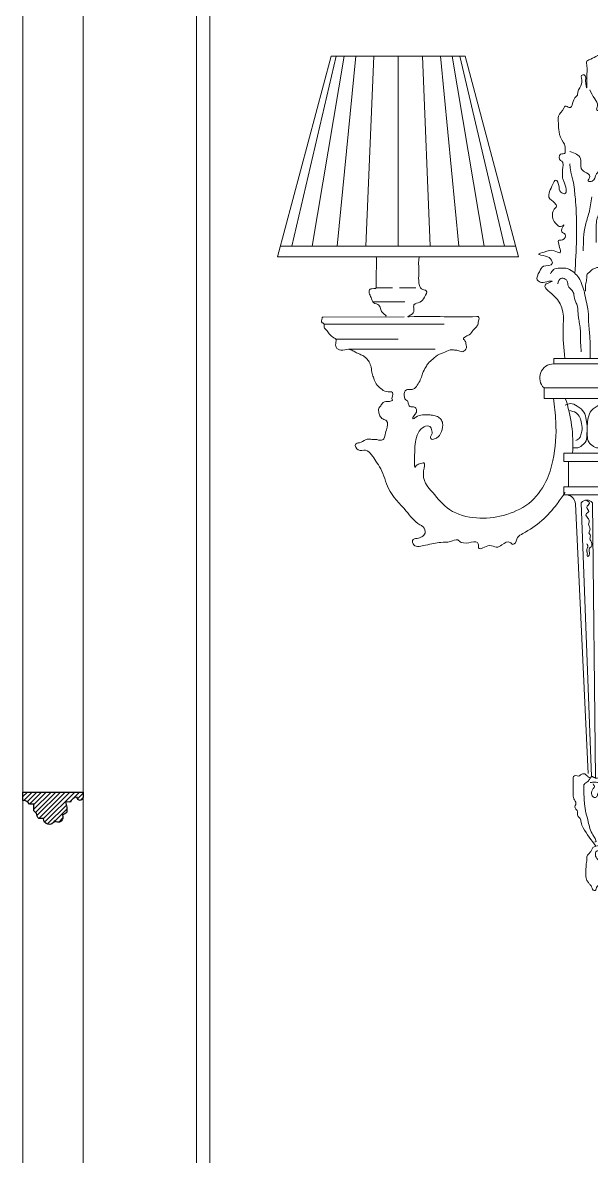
# Model space of a CAD drawing. Header units: millimetres. Extents: x -10942 to 92711, y -16583 to 30009.
# Drawn here: x 45005 to 45430, y 20217 to 21065 of the extents above; entities that cross this region are included whole.
import ezdxf

# ---------------------------------------------------------------- set-up
doc = ezdxf.new("R2010")
doc.units = ezdxf.units.MM
doc.header["$LTSCALE"] = 1000
doc.header["$MEASUREMENT"] = 0
doc.layers.add('brass', color=40, linetype='Continuous')
doc.layers.add('Layer1', color=1, linetype='Continuous')
doc.layers.add('Fabric', color=253, linetype='Continuous', lineweight=0)
doc.layers.add('GRC', color=41, linetype='Continuous', lineweight=0)

# ---------------------------------------------------------------- blocks, each defined once
blk = doc.blocks.new('RMF1342 sect')
at = {"layer": 'GRC', "lineweight": 0}
h = blk.add_hatch(dxfattribs=at)
h.set_pattern_fill('ANSI31,_O', color=256, scale=20)
h.set_pattern_definition([(45, (0, 0), (-1.767766952966368, 1.767766952966368), [])])
edge = h.paths.add_edge_path()
edge.add_line((-2713.218994531602, -6244.86004087465), (-2713.218994531602, -6289.86004087465))
edge.add_line((-2713.218994531602, -6289.86004087465), (-2709.280219232473, -6289.86004087465))
edge.add_arc((-2709.206692226025, -6287.649863522596), 2.211400042553909, 268.0946171376731, 451.905382862327)
edge.add_arc((-2704.222035454348, -6285.372085101045), 5.058635491699374, 107.1892844556265, 180.7656948739197, ccw=False)
edge.add_line((-2705.717010901543, -6280.53940039685), (-2705.766861824035, -6276.71165291646))
edge.add_arc((-2700.1961737503, -6263.058969707055), 14.74545097415645, 247.803125395603, 278.2392089501171)
edge.add_arc((-2701.484353326832, -6273.639679197555), 5.260163501294934, 310.2867842214808, 351.5465438785422)
edge.add_arc((-2694.420251690457, -6271.106230860685), 3.794478157655182, 240.6283677010007, 403.9176156127031)
edge.add_arc((-2693.218336362113, -6264.521435631541), 4.239131319225663, 291.1770533348256, 452.4369242299846)
edge.add_line((-2693.398582229533, -6260.286138030554), (-2693.398582229533, -6256.796144911628))
edge.add_arc((-2697.079299235325, -6260.143736333535), 4.975343807694418, 42.28634330366725, 93.2734095053842)
edge.add_arc((-2702.174450586122, -6257.545931315251), 5.362873660313248, 26.2200179785934, 55.86516764781332)
edge.add_line((-2699.165115318832, -6253.106977030115), (-2704.029767217748, -6253.106977030112))
edge.add_line((-2704.029767217748, -6253.106977030112), (-2704.029767217748, -6251.099698332338))
edge.add_line((-2704.029767217748, -6251.099698332342), (-2704.029767217748, -6249.805681352485))
edge.add_arc((-2701.660514153284, -6245.035522426447), 5.326140841467375, 178.1119214603199, 243.58722697188648, ccw=False)
edge.add_arc((-2710.10137896324, -6018.515147079687), 226.3663633888315, 269.2108727684332, 270.7891272315668, ccw=False)
at = {"layer": 'Layer1'}
blk.add_lwpolyline([(-2713.218994531602, -6244.86004087465), (-2713.218994531602, -6289.86004087465), (-2709.280219232473, -6289.86004087465, 1.033820678181698), (-2709.280219232473, -6285.439686170545, -0.3325414091679249), (-2705.717010901543, -6280.53940039685, 5.14661936195284), (-2705.717010901543, -6280.53940039685), (-2705.766861824035, -6276.71165291646, 0.1335887380147288), (-2698.083058774104, -6277.652223954432, 0.1820001751046698), (-2696.281338298017, -6274.412954485073, 0.8638566361826274), (-2691.686945297192, -6268.474292288178, 0.8485108916649032), (-2693.398582229533, -6260.286138030554), (-2693.398582229533, -6256.796144911628, 0.2262175751633233), (-2697.363394842745, -6255.176510176955, 0.130077654504509), (-2699.165115318832, -6253.106977030115), (-2704.029767217748, -6253.106977030112), (-2704.029767217748, -6251.099698332338), (-2704.029767217748, -6251.099698332342), (-2704.029767217748, -6249.805681352485, -0.2937248881294252), (-2706.983763394877, -6244.86004087465, -0.006886543064461)], format="xyb", close=True, dxfattribs=at)
blk = doc.blocks.new('wall light bronze shadex2')
at = {"layer": 'brass', "lineweight": 0}
for p, q in [((44678.44153877218, 20833.95634821451, 8.133822380670224e-08), (44690.81130376852, 20833.95634821451, 8.133822380670224e-08)), ((44708.37381366282, 20833.95634821451, 8.133822380670224e-08), (44696.00404866649, 20833.95634821451, 8.133822380670224e-08)), ((44676.18153008079, 20823.49086128936, 8.133822380670224e-08), (44700.06824639574, 20823.49086128936, 8.133822380670224e-08)), ((44699.62811794597, 20812.33331172341, 8.133822380670224e-08), (44639.02611691875, 20812.18722021799, 8.133822380670224e-08)), ((44639.6581169416, 20806.84881474285, 8.133822380670224e-08), (44729.48083760872, 20806.84881474285, 8.133822380670224e-08)), ((44648.38755252987, 20795.71176694015, 8.133822380670224e-08), (44695.08710497208, 20795.71176694015, 8.133822380670224e-08)), ((44658.02500659883, 20788.04203827601, 8.133822380670224e-08), (44722.74622999441, 20788.04203827601, 8.133822380670224e-08))]:
    blk.add_line(p, q, dxfattribs=at)
at = {"layer": 'brass', "lineweight": 0, "elevation": 8.133822380670224e-08}
for points in [[(44884.73125921459, 20781.29468673704), (44811.27568922484, 20781.29468673704), (44811.27568922484, 20777.1682786993), (44884.73125921459, 20777.1682786993)], [(44891.96584268559, 20759.1681829001), (44804.04110575384, 20759.1681829001), (44804.04110575384, 20751.4096143681), (44891.96584268559, 20751.4096143681)], [(44877.08575508745, 20710.41267834492), (44818.92119335198, 20710.41267834492), (44818.92119335198, 20704.29017419671), (44877.08575508745, 20704.29017419671)], [(44873.69321257582, 20704.29017419671), (44822.31373586362, 20704.29017419671), (44822.31373586362, 20685.36960586489), (44873.69321257582, 20685.36960586489)], [(44877.08575508745, 20685.36960586489), (44818.92119335198, 20685.36960586489), (44818.92119335198, 20679.17860490154), (44877.08575508745, 20679.17860490154)]]:
    blk.add_lwpolyline(points, close=True, dxfattribs=at)
for points in [[(44811.27568922484, 20777.1682786993, 0.6811599596944213), (44804.04110575384, 20759.1681829001, -2.488062494732157)], [(44821.38422220758, 20679.17860490154, -0.3559020520717641), (44827.4643508694, 20672.61795149169), (44836.98385279487, 20471.02389760107)], [(44831.86221911512, 20673.32365161683, -0.4867066003153375), (44840.19079966219, 20673.32365161683), (44842.53115934457, 20467.57966686551), (44839.55200193181, 20468.68103889803), (44831.86221911512, 20673.32365161683)]]:
    blk.add_lwpolyline(points, format="xyb", dxfattribs=at)
at = {"layer": 'brass', "lineweight": 0}
blk.add_arc((44716.92635290176, 20716.65426636677, 8.133822380670224e-08), 108.6617351266015, 356.7070873887649, 18.65379367345524, dxfattribs=at)
for points, knots in [([(44876.89516928104, 20850.85770799052, 8.133822380670224e-08), (44881.7364474262, 20852.64924714116, 8.133822380670224e-08), (44893.44337585493, 20856.98145446018, 8.133822380670224e-08), (44880.53554639424, 20869.50074347293, 8.133822380670224e-08), (44872.82371668154, 20882.17397365278, 8.133822380670224e-08), (44881.5929490523, 20885.14955339722, 8.133822380670224e-08), (44885.03880435805, 20894.61420513067, 8.133822380670224e-08), (44875.86206838402, 20896.07958023652, 8.133822380670224e-08), (44879.41869123601, 20905.20937311972, 8.133822380670224e-08), (44878.42860485211, 20912.47366841876, 8.133822380670224e-08), (44881.46364157427, 20920.04884566111, 8.133822380670224e-08), (44877.99480235802, 20926.52782350446, 8.133822380670224e-08), (44872.33233630475, 20928.08351743322, 8.133822380670224e-08), (44871.98246981876, 20934.65091087673, 8.133822380670224e-08), (44882.50618939403, 20935.64348760109, 8.133822380670224e-08), (44869.82317825552, 20942.97419143644, 8.133822380670224e-08), (44873.52896844832, 20950.19508095632, 8.133822380670224e-08), (44878.8189281433, 20961.51019370497, 8.133822380670224e-08), (44869.15036305464, 20955.94000944674, 8.133822380670224e-08), (44865.72783409377, 20963.67570807416, 8.133822380670224e-08), (44864.58647765449, 20970.17976720868, 8.133822380670224e-08), (44867.57036813708, 20976.3527534157, 8.133822380670224e-08), (44871.86743104266, 20981.93088344334, 8.133822380670224e-08), (44867.37339137165, 20985.57576231393, 8.133822380670224e-08), (44863.92453838465, 20993.54009823913, 8.133822380670224e-08), (44860.95482665501, 20999.84392719919, 8.133822380670224e-08), (44862.97889194715, 21019.17006428086, 8.133822380670224e-08), (44859.39647717893, 21008.23922057257, 8.133822380670224e-08), (44857.17180275066, 21004.12258470219, 8.133822380670224e-08), (44854.64887340875, 20998.00270035771, 8.133822380670224e-08), (44855.11233494204, 20994.63927833108, 8.133822380670224e-08), (44853.62155544528, 20988.37085124188, 8.133822380670224e-08), (44854.11121856629, 20992.37925912673, 8.133822380670224e-08), (44852.96467429971, 20994.65918119878, 8.133822380670224e-08), (44853.57310825402, 20999.38574753523, 8.133822380670224e-08), (44853.41037598648, 21004.84101186893, 8.133822380670224e-08), (44853.06252088097, 21010.19790317935, 8.133822380670224e-08), (44854.24029991272, 21016.08638757105, 8.133822380670224e-08), (44850.07848971235, 21016.30685495737, 8.133822380670224e-08), (44850.0424797205, 21013.17104411127, 8.133822380670224e-08), (44847.59384531875, 21009.84839630918, 8.133822380670224e-08), (44843.00591767795, 21006.92314991531, 8.133822380670224e-08), (44838.905943722, 21004.98862102484, 8.133822380670224e-08), (44835.22602943458, 21003.21287704568, 8.133822380670224e-08), (44836.5425635651, 20998.90196914572, 8.133822380670224e-08), (44835.86941659974, 20993.10389437099, 8.133822380670224e-08), (44835.96351434764, 20988.63349032088, 8.133822380670224e-08), (44836.23410245935, 20981.47707786873, 8.133822380670224e-08), (44834.62207202912, 20988.57398013096, 8.133822380670224e-08), (44835.44040384835, 20991.14902279722, 8.133822380670224e-08), (44834.26878380461, 20993.71339340122, 8.133822380670224e-08), (44831.42414053099, 20992.96637017007, 8.133822380670224e-08), (44832.48221999079, 20989.2695664174, 8.133822380670224e-08), (44832.00279111294, 20984.49220298088, 8.133822380670224e-08), (44828.69379692836, 20980.78312155841, 8.133822380670224e-08), (44829.05855533447, 20977.62112718591, 8.133822380670224e-08), (44825.02910020857, 20975.69182634276, 8.133822380670224e-08), (44825.88944847476, 20965.79417460688, 8.133822380670224e-08), (44819.84195638672, 20970.8523746745, 8.133822380670224e-08), (44818.08733349359, 20966.19560963175, 8.133822380670224e-08), (44813.88672912829, 20963.38936516202, 8.133822380670224e-08), (44814.97082310374, 20956.53301173369, 8.133822380670224e-08), (44814.87536570348, 20950.04766932885, 8.133822380670224e-08), (44816.89004674624, 20944.64527866909, 8.133822380670224e-08), (44820.16910034711, 20940.58836515385, 8.133822380670224e-08), (44819.5152299324, 20937.77514923207, 8.133822380670224e-08), (44820.26155124063, 20933.74866680189, 8.133822380670224e-08), (44814.84348899784, 20935.208705911, 8.133822380670224e-08), (44815.01414733761, 20929.46798106113, 8.133822380670224e-08), (44819.25993687957, 20928.28482528672, 8.133822380670224e-08), (44817.41998940158, 20922.85682404465, 8.133822380670224e-08), (44817.92884471755, 20919.01311059009, 8.133822380670224e-08), (44817.53657680698, 20915.88416154375, 8.133822380670224e-08), (44819.83576306075, 20912.03481297021, 8.133822380670224e-08), (44822.32312276518, 20902.07704210404, 8.133822380670224e-08), (44815.06847735131, 20906.01229533489, 8.133822380670224e-08), (44815.64471855253, 20910.01282635399, 8.133822380670224e-08), (44813.07244651346, 20916.80460956686, 8.133822380670224e-08), (44810.13681428097, 20910.16148925044, 8.133822380670224e-08), (44808.28478346491, 20906.94120614714, 8.133822380670224e-08), (44806.65290612455, 20900.54793266618, 8.133822380670224e-08), (44811.64275333691, 20898.77026343623, 8.133822380670224e-08), (44813.88916672183, 20894.6509278955, 8.133822380670224e-08), (44808.66850926358, 20890.6316931441, 8.133822380670224e-08), (44810.89044820271, 20882.35354376589, 8.133822380670224e-08), (44816.56463065503, 20879.06202851043, 8.133822380670224e-08), (44819.88765002479, 20882.14674967751, 8.133822380670224e-08), (44817.0100993324, 20878.32987152726, 8.133822380670224e-08), (44816.91309943362, 20875.36911626994, 8.133822380670224e-08), (44821.3324995246, 20874.35922348064, 8.133822380670224e-08), (44818.80017408374, 20868.82646073297, 8.133822380670224e-08), (44814.40624950804, 20870.24572668608, 8.133822380670224e-08), (44814.99543339056, 20865.53251579473, 8.133822380670224e-08), (44818.14094279047, 20858.09741728626, 8.133822380670224e-08), (44810.0513077396, 20863.24642851622, 8.133822380670224e-08), (44806.19313251934, 20861.1510002286, 8.133822380670224e-08), (44797.43745276998, 20859.01985269093, 8.133822380670224e-08), (44806.00414738691, 20857.82936865976, 8.133822380670224e-08), (44809.46465943323, 20856.04804563007, 8.133822380670224e-08), (44811.13843281742, 20850.02404303238, 8.133822380670224e-08), (44802.83002077008, 20851.60464273199, 8.133822380670224e-08), (44800.60989090666, 20845.73064356321, 8.133822380670224e-08), (44797.25157240631, 20840.33154858372, 8.133822380670224e-08), (44802.95241712464, 20836.88337182474, 8.133822380670224e-08), (44805.8984254822, 20839.08330862405, 8.133822380670224e-08), (44812.40653186802, 20839.04423240312, 8.133822380670224e-08), (44799.94100084744, 20836.38455498545, 8.133822380670224e-08), (44820.70659475105, 20823.32000790567, 8.133822380670224e-08), (44817.22782905754, 20804.82241288174, 8.133822380670224e-08), (44818.82866799694, 20788.73368232681, 8.133822380670224e-08), (44819.63641529036, 20781.29468673704, 8.133822380670224e-08)], [0, 0, 0, 0, 12.5344215239639, 30.31008987226967, 40.68400325430679, 45.63669459801783, 55.12657492487139, 58.98923261456322, 67.61989907384806, 75.69571770902755, 82.69568353449247, 90.69098272322029, 94.04842090418977, 99.22680722945377, 104.1271091081857, 115.1083924887816, 118.8030153200123, 129.2651795671285, 134.4449920223739, 140.2330996400144, 149.4237485448494, 154.4224240806552, 161.0204187576335, 166.5110322697941, 168.7808894593297, 187.0010479803375, 195.6279203529327, 202.2257786204395, 208.3585289109469, 212.6948028009567, 220.3742469470366, 222.4666480169013, 225.0039434936822, 227.096391154845, 231.1561316692377, 238.2605590042211, 243.3352177093319, 249.0089553375749, 250.5326821422807, 253.265862387677, 256.2255265091393, 263.1321209793945, 268.8099961518676, 270.6409487022484, 274.1931623697329, 279.7752801702027, 288.402152542798, 290.4319889242198, 295.6072656580296, 298.652087981704, 300.4822924857549, 302.576469755118, 304.6063061365398, 310.2114948592908, 317.2805450682214, 317.7880041635805, 319.2239968025955, 328.8013278559101, 332.0135237190829, 333.8437282231499, 341.1646527742698, 346.2393114793806, 352.8558804806207, 361.0552700796658, 362.8854745837045, 367.9854328997433, 369.507877937355, 373.2055713335039, 377.7727031917065, 378.908278226192, 385.5248324933839, 389.0770461608829, 391.6144093891983, 394.3475896345946, 403.4960276361637, 407.5903057475366, 410.6771892057519, 416.351875129516, 420.0122841376217, 426.1450344281159, 430.2363483299329, 436.6984309798906, 439.4315398803878, 441.9697605254872, 453.8169095175073, 457.5146215101909, 459.3456116168998, 462.7505009382495, 464.7803373196713, 468.0316174864589, 472.5714783536127, 475.6610831929367, 477.1834604789994, 484.8629046250793, 489.2022464426113, 496.8887552134776, 501.2280970310046, 506.530740780952, 512.0234386885666, 514.6111246537308, 521.519393318975, 526.5957193793461, 532.873034899966, 536.534780257723, 542.2136545357978, 544.7532631867259, 549.7550309579607, 560.0331794445569, 585.8957874569865, 608.065378111002, 608.065378111002, 608.065378111002, 608.065378111002]), ([(44685.58392001357, 20812.29945577834, 8.133822380670224e-08), (44685.69940167353, 20812.34968198213, 8.133822380670224e-08), (44686.89925870304, 20812.88157026827, 8.133822380670224e-08), (44683.11546453829, 20815.18234355475, 8.133822380670224e-08), (44681.87590743286, 20817.61168532324, 8.133822380670224e-08), (44681.24832475628, 20821.96925739739, 8.133822380670224e-08), (44676.01576019062, 20822.03505773457, 8.133822380670224e-08), (44675.07934201082, 20826.7599738196, 8.133822380670224e-08), (44673.27999832421, 20829.58397204525, 8.133822380670224e-08), (44673.43206726456, 20832.97657383344, 8.133822380670224e-08), (44675.95930874846, 20833.4038641792, 8.133822380670224e-08), (44677.99794305912, 20833.45897493236, 8.133822380670224e-08), (44678.67753268989, 20833.6284728594, 8.133822380670224e-08), (44678.67753268989, 20839.0165666724, 8.133822380670224e-08), (44678.67753268989, 20848.66949181132, 8.133822380670224e-08), (44679.03361722732, 20854.18201585665, 8.133822380670224e-08), (44678.71750192031, 20857.12729855557, 8.133822380670224e-08)], [437.4397260770335, 437.4397260770335, 437.4397260770335, 437.4397260770335, 437.793641844321, 441.1362962468842, 444.4191016518431, 447.9108271110674, 452.1932719524447, 456.5957005020094, 460.2601234847239, 463.0357949347217, 464.3929903312246, 467.3112152437366, 469.6005480723375, 470.602227149529, 471.3177396231308, 486.7191723301, 486.7191723301, 486.7191723301, 486.7191723301]), ([(44811.06687013384, 20751.43888303688, 8.133822380670224e-08), (44811.78412649921, 20745.64875075427, 8.133822380670224e-08), (44813.70014016011, 20730.18151604217, 8.133822380670224e-08), (44812.34462111555, 20708.83764034188, 8.133822380670224e-08), (44805.78906245023, 20687.51048942457, 8.133822380670224e-08), (44793.63384494563, 20671.33471838722, 8.133822380670224e-08), (44774.01525759977, 20663.00882006775, 8.133822380670224e-08), (44753.36417175103, 20660.69502330864, 8.133822380670224e-08), (44733.10763445005, 20665.99725295547, 8.133822380670224e-08), (44721.06643802793, 20681.0923310664, 8.133822380670224e-08), (44711.53005456858, 20691.09710817967, 8.133822380670224e-08), (44716.08662910463, 20704.27732411425, 8.133822380670224e-08), (44710.91153386495, 20702.37989265024, 8.133822380670224e-08), (44708.63376929917, 20701.66922618347, 8.133822380670224e-08), (44706.87637829349, 20697.69664140884, 8.133822380670224e-08), (44707.53495570072, 20711.13773199294, 8.133822380670224e-08), (44707.49322344048, 20717.53359273244, 8.133822380670224e-08), (44709.78657241973, 20728.76855777374, 8.133822380670224e-08), (44716.93290660442, 20731.24554589632, 8.133822380670224e-08), (44719.43003325044, 20729.85249369178, 8.133822380670224e-08), (44720.28095338537, 20727.44868815795, 8.133822380670224e-08), (44720.83533340609, 20724.56144981648, 8.133822380670224e-08), (44718.61389659112, 20722.29405785647, 8.133822380670224e-08), (44720.4138848237, 20720.247364263, 8.133822380670224e-08), (44723.05071675046, 20721.28304584353, 8.133822380670224e-08), (44725.79442187028, 20723.08723722382, 8.133822380670224e-08), (44727.85590712343, 20727.21546408449, 8.133822380670224e-08), (44728.95859092397, 20731.91531727524, 8.133822380670224e-08), (44727.16977019276, 20736.00391695595, 8.133822380670224e-08), (44724.81395797325, 20737.6250872825, 8.133822380670224e-08), (44722.02914204245, 20738.62438428184, 8.133822380670224e-08), (44719.21266861197, 20739.14118093818, 8.133822380670224e-08), (44716.09470625599, 20738.98922231311, 8.133822380670224e-08), (44712.32150330704, 20739.14542701305, 8.133822380670224e-08), (44709.42570615227, 20738.45269404803, 8.133822380670224e-08), (44705.24206177644, 20734.86275733903, 8.133822380670224e-08), (44706.91275030794, 20739.17765724694, 8.133822380670224e-08), (44708.68061522625, 20740.38856541273, 8.133822380670224e-08), (44709.08263762696, 20742.77737375991, 8.133822380670224e-08), (44707.8339130489, 20745.00028228582, 8.133822380670224e-08), (44705.31614493392, 20745.13945091363, 8.133822380670224e-08), (44703.0800136689, 20745.15080900146, 8.133822380670224e-08), (44702.32617999306, 20749.71738395091, 8.133822380670224e-08), (44699.46670417611, 20749.47118362257, 8.133822380670224e-08), (44698.27837256802, 20758.8276341527, 8.133822380670224e-08), (44704.57093048259, 20757.69003900743, 8.133822380670224e-08), (44707.22452472601, 20758.49776534224, 8.133822380670224e-08), (44709.41155785048, 20760.89003289588, 8.133822380670224e-08), (44710.73962951639, 20763.5483284697, 8.133822380670224e-08), (44712.35939950986, 20766.60273703145, 8.133822380670224e-08), (44713.29139375294, 20770.78941498471, 8.133822380670224e-08), (44715.35424233788, 20774.13351456914, 8.133822380670224e-08), (44717.63795114434, 20777.96968561215, 8.133822380670224e-08), (44721.36020348794, 20780.92220036536, 8.133822380670224e-08), (44724.77221242738, 20784.16413264508, 8.133822380670224e-08), (44729.60061458734, 20785.50454073487, 8.133822380670224e-08), (44732.79547051989, 20787.8169922841, 8.133822380670224e-08), (44736.65085345016, 20787.53765551493, 8.133822380670224e-08), (44739.66503950397, 20787.41144380385, 8.133822380670224e-08), (44742.80632926901, 20785.56216696524, 8.133822380670224e-08), (44746.61566201699, 20788.10908483385, 8.133822380670224e-08), (44745.76217465963, 20791.95576833259, 8.133822380670224e-08), (44745.1792779077, 20794.54516629839, 8.133822380670224e-08), (44742.56975360389, 20796.61074141009, 8.133822380670224e-08), (44748.99200342148, 20798.47066637576, 8.133822380670224e-08), (44750.45687339232, 20802.12346182171, 8.133822380670224e-08), (44753.42475583933, 20804.35309308166, 8.133822380670224e-08), (44754.65551230479, 20806.52877464711, 8.133822380670224e-08), (44755.03110113682, 20809.10254552242, 8.133822380670224e-08), (44756.25862060722, 20812.65431616013, 8.133822380670224e-08), (44735.61440481296, 20811.69997070738, 8.133822380670224e-08), (44723.59773902086, 20813.14069469154, 8.133822380670224e-08), (44700.89141476596, 20812.28253425796, 8.133822380670224e-08), (44709.1811563645, 20814.78666794321, 8.133822380670224e-08), (44704.47220301361, 20822.0344251219, 8.133822380670224e-08), (44712.12924159296, 20822.87796484693, 8.133822380670224e-08), (44714.48108285054, 20826.56515450422, 8.133822380670224e-08), (44717.73790551128, 20832.27285178578, 8.133822380670224e-08), (44713.24745000289, 20832.46622159461, 8.133822380670224e-08), (44709.67488422868, 20835.82973710387, 8.133822380670224e-08), (44710.93567810323, 20844.64794265151, 8.133822380670224e-08), (44710.10929863088, 20854.51913331705, 8.133822380670224e-08), (44710.68750567708, 20857.12729855557, 8.133822380670224e-08)], [0, 0, 0, 0, 17.49990236424679, 46.74765343781912, 63.26857973167697, 84.04651770260459, 104.9968085360046, 125.1362553242204, 146.1506047287612, 164.0126778432578, 181.6792841947638, 187.5601572335103, 190.8927374655013, 194.217492041175, 194.7043210282815, 203.001207882093, 211.7185823916401, 225.0691776796433, 229.984227720652, 231.254333007223, 233.2014671870103, 237.337021683733, 239.4809801364871, 240.8751809892316, 243.9564269965668, 246.6149228054276, 250.9089820743716, 257.2809823293633, 260.3979279620614, 263.66487813057, 265.52609566903, 269.2868791018734, 272.1191799529949, 274.9514808041164, 280.256479546747, 282.7965255007319, 285.5499941447496, 288.511571903655, 290.0506630043465, 292.2921644893511, 295.1987644437053, 297.2072537445478, 298.2959665681403, 299.6902873824785, 309.9226159843792, 313.4154182033601, 316.17102412307, 318.0188424101516, 322.9114096504285, 325.1529111354332, 328.9104627801721, 334.3661530256207, 337.8087960567926, 342.2770728760573, 348.5062222060237, 351.5404366829731, 357.2041057687749, 359.600727082565, 362.897571805541, 366.2795491896837, 369.6330586960723, 373.8563514476156, 376.7807739625196, 377.5955391510632, 382.7852211560331, 387.4104144304287, 390.6697946211021, 393.5048069214281, 394.4836818203177, 398.8989824592128, 399.9276940829084, 450.4305295796378, 451.447371072428, 455.4887959571391, 462.3072169877443, 467.1881388272978, 472.2542057302178, 477.2141088400945, 480.1267656229597, 482.5364829512653, 495.4119164569989, 503.725902422251, 503.725902422251, 503.725902422251, 503.725902422251]), ([(44808.92378744065, 20844.58405013847, 8.133822380670224e-08), (44809.55587702951, 20845.78576306074, 8.133822380670224e-08), (44810.97580401676, 20848.48529274667, 8.133822380670224e-08), (44816.28411340377, 20848.72332022242, 8.133822380670224e-08), (44821.8858410404, 20849.07321892005, 8.133822380670224e-08), (44826.50407349657, 20845.40048778563, 8.133822380670224e-08), (44830.51308780952, 20841.33633023992, 8.133822380670224e-08), (44832.50120236675, 20835.93907224385, 8.133822380670224e-08), (44834.59000438743, 20829.90042269382, 8.133822380670224e-08), (44835.2479918033, 20823.91962496055, 8.133822380670224e-08), (44837.45287571981, 20817.34990771016, 8.133822380670224e-08), (44836.92608728039, 20810.70210705702, 8.133822380670224e-08), (44837.68362232151, 20804.02076404414, 8.133822380670224e-08), (44838.64626942558, 20794.48108160611, 8.133822380670224e-08), (44838.58067801286, 20786.96684216182, 8.133822380670224e-08), (44838.45829310817, 20781.29468673704, 8.133822380670224e-08)], [0, 0, 0, 0, 3.823045919593913, 8.588096008096606, 14.45607682983688, 20.42753844789337, 25.30416962494717, 31.54453301465866, 37.31571940703887, 44.50611442400581, 49.47424081289917, 57.91532566193374, 64.13333370424876, 69.66552926502862, 86.65870047564462, 86.65870047564462, 86.65870047564462, 86.65870047564462]), ([(44835.07454000319, 20831.59980470062, 8.133822380670224e-08), (44835.03069211316, 20833.56227545625, 8.133822380670224e-08), (44834.95726794604, 20836.84847190949, 8.133822380670224e-08), (44836.09067913404, 20840.85202146262, 8.133822380670224e-08), (44835.7272096223, 20844.41225613235, 8.133822380670224e-08), (44838.27787561404, 20845.75547600399, 8.133822380670224e-08), (44839.81353663118, 20847.83801403842, 8.133822380670224e-08), (44842.17169687629, 20848.80216380188, 8.133822380670224e-08), (44844.89084968893, 20849.50623095301, 8.133822380670224e-08), (44847.55574548116, 20849.38917482863, 8.133822380670224e-08), (44849.96645426864, 20849.49555417943, 8.133822380670224e-08), (44851.91560080499, 20848.88294522696, 8.133822380670224e-08), (44853.18835267563, 20847.34525678532, 8.133822380670224e-08), (44853.99660899023, 20845.36305827753, 8.133822380670224e-08), (44856.36636953129, 20844.59480410419, 8.133822380670224e-08), (44857.85604650876, 20842.9880300682, 8.133822380670224e-08), (44859.62250331594, 20841.12212269974, 8.133822380670224e-08), (44859.30429121585, 20838.8389763095, 8.133822380670224e-08), (44859.2999642123, 20836.3874345233, 8.133822380670224e-08), (44858.81983218119, 20833.91249381171, 8.133822380670224e-08), (44858.56345736686, 20831.21872775548, 8.133822380670224e-08), (44857.98757345271, 20828.18873979385, 8.133822380670224e-08), (44857.84498422469, 20824.9772076616, 8.133822380670224e-08), (44857.64356671066, 20821.18285720436, 8.133822380670224e-08), (44856.9717105957, 20817.91599841922, 8.133822380670224e-08), (44854.95375721137, 20804.54982145716, 8.133822380670224e-08), (44854.94789278044, 20792.48194549021, 8.133822380670224e-08), (44855.10768341056, 20781.29468673704, 8.133822380670224e-08)], [0, 0, 0, 0, 5.811854572662536, 9.7320664925735, 12.71513051286065, 15.31441137619783, 17.47717067006137, 20.44150512452564, 22.64319780164601, 25.90873788590695, 28.35872428941428, 29.87484914659396, 31.82240989522378, 34.1691104791276, 35.9026118476082, 38.86640411033591, 40.76249526991169, 43.21017778360662, 45.25075869168995, 48.23384895895106, 50.69847054277542, 53.37906527237703, 57.46653143661843, 60.32696980503186, 64.76645422537767, 67.44704895497928, 100.8766781848533, 100.8766781848533, 100.8766781848533, 100.8766781848533]), ([(44819.81308886291, 20681.01311356975, 8.133822380670224e-08), (44817.84958863664, 20678.18748885044, 8.133822380670224e-08), (44812.65372294122, 20670.71024675449, 8.133822380670224e-08), (44802.80596484452, 20659.3022316264, 8.133822380670224e-08), (44792.09078190127, 20652.33163978771, 8.133822380670224e-08), (44783.46541583345, 20647.85058476529, 8.133822380670224e-08), (44783.22865994729, 20643.15442197805, 8.133822380670224e-08), (44780.13378284617, 20641.8980759044, 8.133822380670224e-08), (44777.85941008941, 20645.66723292464, 8.133822380670224e-08), (44772.97915979241, 20642.1243390323, 8.133822380670224e-08), (44768.19324573818, 20639.12854469917, 8.133822380670224e-08), (44762.79291962313, 20643.42859881772, 8.133822380670224e-08), (44754.38522419194, 20636.38321198389, 8.133822380670224e-08), (44755.83304908902, 20647.52542564092, 8.133822380670224e-08), (44744.2231565692, 20640.56275344734, 8.133822380670224e-08), (44739.11892080038, 20646.84764492747, 8.133822380670224e-08), (44733.44045013167, 20643.35273383742, 8.133822380670224e-08), (44727.59503239804, 20644.21289644387, 8.133822380670224e-08), (44721.30946684779, 20642.65483059015, 8.133822380670224e-08), (44715.0564068716, 20641.87241453528, 8.133822380670224e-08), (44707.33180109783, 20639.09365875072, 8.133822380670224e-08), (44704.84568372715, 20645.94583422544, 8.133822380670224e-08), (44709.44602217977, 20646.78678180082, 8.133822380670224e-08), (44712.74675980772, 20647.58911316745, 8.133822380670224e-08), (44716.20298241588, 20650.82135517909, 8.133822380670224e-08), (44714.50421504302, 20655.44874896294, 8.133822380670224e-08), (44707.62738568564, 20658.49657749868, 8.133822380670224e-08), (44699.99395796673, 20669.48563731472, 8.133822380670224e-08), (44686.85717322073, 20681.3367629586, 8.133822380670224e-08), (44684.14267566502, 20696.3900996378, 8.133822380670224e-08), (44678.55092736009, 20704.19214418543, 8.133822380670224e-08), (44675.51873254584, 20709.19742722098, 8.133822380670224e-08), (44670.9768528913, 20713.77037027718, 8.133822380670224e-08), (44665.24720161465, 20711.06561278961, 8.133822380670224e-08), (44661.58576590972, 20717.5850281795, 8.133822380670224e-08), (44667.13219173991, 20718.15547893852, 8.133822380670224e-08), (44669.75341610341, 20720.19188887588, 8.133822380670224e-08), (44673.25449158312, 20721.24387099067, 8.133822380670224e-08), (44675.85129933913, 20720.47999472782, 8.133822380670224e-08), (44678.64274115001, 20720.89833818753, 8.133822380670224e-08), (44681.07656984411, 20719.80449215774, 8.133822380670224e-08), (44684.2465973191, 20720.2365068434, 8.133822380670224e-08), (44685.39504967399, 20723.94882997142, 8.133822380670224e-08), (44686.22618740224, 20728.04906048092, 8.133822380670224e-08), (44688.33338694953, 20734.73495183263, 8.133822380670224e-08), (44683.40800851991, 20735.73744789543, 8.133822380670224e-08), (44681.05568256049, 20738.16543846806, 8.133822380670224e-08), (44680.53811046248, 20741.31249517883, 8.133822380670224e-08), (44680.32190687789, 20744.26913057703, 8.133822380670224e-08), (44682.44150258589, 20746.11714627159, 8.133822380670224e-08), (44683.3848351081, 20748.34085992216, 8.133822380670224e-08), (44686.30223571163, 20749.48710374645, 8.133822380670224e-08), (44687.64812401193, 20748.48407527681, 8.133822380670224e-08), (44691.14616180881, 20749.67258156761, 8.133822380670224e-08), (44689.68420924981, 20751.14529050586, 8.133822380670224e-08), (44693.23704355184, 20757.28385451657, 8.133822380670224e-08), (44685.5717461133, 20755.73838674633, 8.133822380670224e-08), (44682.08296544544, 20758.69937275504, 8.133822380670224e-08), (44678.46984359697, 20761.93973428261, 8.133822380670224e-08), (44676.91318928413, 20766.12534126517, 8.133822380670224e-08), (44675.48975270736, 20770.20688537401, 8.133822380670224e-08), (44675.02819707757, 20774.48494829712, 8.133822380670224e-08), (44673.67846626655, 20778.41871843643, 8.133822380670224e-08), (44671.7329119729, 20781.21181240798, 8.133822380670224e-08), (44669.35541546901, 20783.13369898239, 8.133822380670224e-08), (44666.70267508402, 20784.33907175574, 8.133822380670224e-08), (44663.82459913034, 20785.45264816931, 8.133822380670224e-08), (44661.16279071702, 20787.05034405099, 8.133822380670224e-08), (44657.21064924017, 20788.79061339364, 8.133822380670224e-08), (44652.85671426636, 20786.33007716878, 8.133822380670224e-08), (44648.06630796213, 20789.16869047217, 8.133822380670224e-08), (44648.34899470639, 20792.64672990798, 8.133822380670224e-08), (44649.14701394, 20795.45529326246, 8.133822380670224e-08), (44646.45885126099, 20797.00698791293, 8.133822380670224e-08), (44643.83532892101, 20798.73109673456, 8.133822380670224e-08), (44642.29253367786, 20802.07846946589, 8.133822380670224e-08), (44639.09517835739, 20803.97286323528, 8.133822380670224e-08), (44640.14909937722, 20807.52090138591, 8.133822380670224e-08), (44637.29771655042, 20808.02135992108, 8.133822380670224e-08), (44638.06063629447, 20810.36366022562, 8.133822380670224e-08), (44638.35997771103, 20812.2113028533, 8.133822380670224e-08), (44638.82923675579, 20812.21298774422, 8.133822380670224e-08), (44639.02611691875, 20812.187220218, 8.133822380670224e-08)], [0, 0, 0, 0, 10.34061531667933, 27.36360692744127, 44.45670913771243, 49.38696514434559, 54.9032686283187, 55.85404338538449, 58.43995133133453, 64.71855638917503, 69.29818049417028, 74.54956407391252, 82.86643187910674, 85.88560111345743, 98.57255070461774, 101.8242716762248, 107.3688551076942, 114.6107475445706, 119.8016303294233, 126.2299894087131, 134.9556624571662, 138.3812185638635, 142.0140283636483, 145.8173094894347, 149.4365258323661, 154.4729694667054, 157.3090718278912, 171.7613640410869, 193.1645984939059, 208.9551626167589, 215.7082105453026, 221.5431032482593, 227.1348227953196, 232.5559432323876, 237.2591929875724, 240.4975388641378, 245.4742089933023, 247.9537614441772, 250.9758779560257, 253.3815199474671, 256.1538190055032, 258.926118063511, 261.6136583464349, 266.5686363860819, 273.360926876094, 276.3932758252691, 279.7109624631468, 282.9339259817344, 285.941502112813, 287.7937388921226, 290.9484496421396, 293.0547774704204, 295.7961274975786, 297.7342978440554, 297.8646178466423, 303.7325527010937, 308.2198015703535, 312.8284820115725, 317.9003864042899, 322.342112076896, 326.0040098111064, 330.8697660724484, 335.1722410241978, 338.3349715073404, 340.9482782634625, 344.2382558026624, 347.0395182777287, 350.1660857678883, 353.655840844064, 359.2791719453254, 363.508542174857, 367.2399023869613, 369.0300954866716, 371.4408439785788, 375.1390282824108, 378.7389540920968, 382.0816084946714, 385.2287463690447, 386.1022291683296, 389.5097345158137, 390.3827487254714, 390.918894339993, 390.918894339993, 390.918894339993, 390.918894339993])]:
    blk.add_open_spline(points, degree=3, knots=knots, dxfattribs=at)
for points in [[(44838.2828303757, 20981.94198049435, 8.133822380670224e-08), (44841.87210043172, 20975.36784452643, 8.133822380670224e-08), (44843.96585729181, 20969.98904912185, 8.133822380670224e-08), (44843.3678055569, 20967.00086709239, 8.133822380670224e-08), (44847.25610148038, 20965.80552652905, 8.133822380670224e-08), (44848.15337101206, 20960.7255832032, 8.133822380670224e-08), (44848.15337101206, 20956.54206061039, 8.133822380670224e-08), (44852.04185886485, 20952.9561744235, 8.133822380670224e-08), (44848.75161467628, 20945.78440204969, 8.133822380670224e-08), (44848.45258880882, 20943.6926407533, 8.133822380670224e-08), (44848.15337101206, 20935.62444764643, 8.133822380670224e-08), (44852.04185886485, 20934.42917483464, 8.133822380670224e-08), (44854.73385938919, 20932.93504994413, 8.133822380670224e-08), (44855.03288525665, 20929.94680016312, 8.133822380670224e-08), (44852.93912839652, 20927.85503886673, 8.133822380670224e-08), (44850.54634566895, 20923.67151627392, 8.133822380670224e-08), (44850.24712787218, 20920.98211857164, 8.133822380670224e-08), (44850.24712787218, 20921.28097065035, 8.133822380670224e-08)], [(44823.37568074463, 20935.87113103309, 8.133822380670224e-08), (44831.23787306454, 20930.73542818314, 8.133822380670224e-08), (44831.84264232534, 20923.18289210894, 8.133822380670224e-08), (44834.26171936862, 20920.76612663625, 8.133822380670224e-08), (44838.19281552856, 20917.1408767999, 8.133822380670224e-08), (44836.98327700693, 20913.81779886812, 8.133822380670224e-08), (44840.00712331101, 20913.81779886812, 8.133822380670224e-08), (44843.33345021015, 20919.25560587111, 8.133822380670224e-08), (44845.45023858764, 20921.37033494231, 8.133822380670224e-08), (44846.05500784847, 20913.51569471509, 8.133822380670224e-08), (44847.26454637009, 20912.91148640903, 8.133822380670224e-08), (44849.68362341337, 20910.79675733782, 8.133822380670224e-08), (44850.28839267416, 20908.0778877121, 8.133822380670224e-08), (44849.98610400841, 20905.9631586409, 8.133822380670224e-08), (44847.26454637009, 20902.03580465151, 8.133822380670224e-08), (44846.65977710929, 20898.71272671973, 8.133822380670224e-08), (44845.1477579926, 20894.18123217584, 8.133822380670224e-08), (44845.1477579926, 20891.46229479857, 8.133822380670224e-08), (44843.33345021015, 20884.2118628774, 8.133822380670224e-08), (44843.03096961508, 20880.5866807926, 8.133822380670224e-08), (44843.03096961508, 20873.94045717749, 8.133822380670224e-08), (44843.03096961508, 20867.8983741169, 8.133822380670224e-08)], [(44827.14712540407, 20844.66056598673, 8.133822380670224e-08), (44827.74821432123, 20896.3315308098, 8.133822380670224e-08), (44826.68147120743, 20907.52218951449, 8.133822380670224e-08), (44825.61472809363, 20914.44964980581, 8.133822380670224e-08), (44823.74783167981, 20922.44297745202, 8.133822380670224e-08), (44823.21446012288, 20926.7060403623, 8.133822380670224e-08)], [(44833.34890356268, 20861.69402609858, 8.133822380670224e-08), (44834.94901823341, 20880.87787694638, 8.133822380670224e-08), (44837.61606794722, 20890.20340328311, 8.133822380670224e-08), (44839.74955417485, 20901.92686016215, 8.133822380670224e-08)], [(44814.25251284758, 20837.08612181205, 8.133822380670224e-08), (44816.63627489751, 20840.98319085943, 8.133822380670224e-08), (44819.88698164788, 20840.55019071545, 8.133822380670224e-08), (44821.40379899736, 20839.03465633574, 8.133822380670224e-08), (44822.05405550504, 20835.57058743234, 8.133822380670224e-08), (44825.0878821333, 20831.89012008427, 8.133822380670224e-08), (44826.38820321932, 20828.85905132486, 8.133822380670224e-08), (44827.68833237603, 20823.2300494531, 8.133822380670224e-08), (44828.55527707645, 20821.71451507339, 8.133822380670224e-08), (44829.42202984758, 20814.78644501814, 8.133822380670224e-08), (44829.85559816247, 20811.53891006251, 8.133822380670224e-08), (44830.50566274083, 20807.2089086227, 8.133822380670224e-08), (44830.9390391264, 20804.82737395503, 8.133822380670224e-08), (44831.15572731917, 20799.41483827949, 8.133822380670224e-08), (44831.80598382682, 20786.20823226074, 8.133822380670224e-08)], [(44819.74058654527, 20746.24078101111, 8.133822380670224e-08), (44823.67072305864, 20747.54953766599, 8.133822380670224e-08), (44828.76529470547, 20745.65906621902, 8.133822380670224e-08), (44833.85986635226, 20741.00561888853, 8.133822380670224e-08), (44835.60661501703, 20735.4795993699, 8.133822380670224e-08), (44836.18892854837, 20729.37186505918, 8.133822380670224e-08), (44836.04344613018, 20723.99130811435, 8.133822380670224e-08), (44834.73333664929, 20718.31989377348, 8.133822380670224e-08), (44832.84110556634, 20716.57481714877, 8.133822380670224e-08), (44830.94868255407, 20715.1205979201, 8.133822380670224e-08), (44828.61981228728, 20714.39348830577, 8.133822380670224e-08), (44825.56583579557, 20714.45530359101, 8.133822380670224e-08)], [(44852.64164034124, 20746.24078101111, 8.133822380670224e-08), (44848.71150382786, 20747.54953766599, 8.133822380670224e-08), (44843.61693218104, 20745.65906621902, 8.133822380670224e-08), (44838.52236053424, 20741.00561888853, 8.133822380670224e-08), (44836.77561186947, 20735.4795993699, 8.133822380670224e-08), (44836.19329833813, 20729.37186505918, 8.133822380670224e-08), (44836.33878075632, 20723.99130811435, 8.133822380670224e-08), (44837.64889023721, 20718.31989377348, 8.133822380670224e-08), (44839.54112132017, 20716.57481714877, 8.133822380670224e-08), (44841.43354433243, 20715.1205979201, 8.133822380670224e-08), (44843.76241459922, 20714.39348830577, 8.133822380670224e-08), (44846.81639109094, 20714.45530359101, 8.133822380670224e-08)], [(44822.52247478891, 20742.28299483926, 8.133822380670224e-08), (44828.03749875591, 20740.56929891869, 8.133822380670224e-08), (44832.11330961681, 20732.71655573481, 8.133822380670224e-08), (44832.258792035, 20726.75428399789, 8.133822380670224e-08), (44831.23983931976, 20723.11880367778, 8.133822380670224e-08), (44829.63876500249, 20720.79201226097, 8.133822380670224e-08), (44827.89201633773, 20719.9195078244, 8.133822380670224e-08)], [(44835.28865487555, 20675.2987421351, 8.133822380670224e-08), (44837.88764792313, 20673.12283602822, 8.133822380670224e-08), (44836.08869448562, 20669.78539476825, 8.133822380670224e-08), (44837.37366122669, 20666.79030208088, 8.133822380670224e-08), (44835.40350684324, 20664.73648165142, 8.133822380670224e-08), (44836.77407405731, 20661.91252937458, 8.133822380670224e-08), (44837.80185552085, 20659.51642812406, 8.133822380670224e-08), (44837.37366122669, 20656.69240809567, 8.133822380670224e-08), (44838.05884886907, 20655.23764685462, 8.133822380670224e-08), (44837.97324839611, 20652.07141375672, 8.133822380670224e-08), (44837.54486217264, 20650.7877929262, 8.133822380670224e-08), (44838.48723509254, 20649.41853413887, 8.133822380670224e-08), (44838.31584221729, 20646.4234414515, 8.133822380670224e-08), (44838.9154293867, 20644.96868021045, 8.133822380670224e-08), (44839.34381561015, 20640.51875853047, 8.133822380670224e-08), (44837.88764792313, 20639.40627811048, 8.133822380670224e-08), (44837.97324839611, 20636.15447480731, 8.133822380670224e-08), (44837.63065457491, 20634.18622458312, 8.133822380670224e-08), (44836.60268118205, 20633.24488457366, 8.133822380670224e-08), (44836.26008736088, 20634.35736499365, 8.133822380670224e-08), (44836.34568783383, 20635.98333439678, 8.133822380670224e-08), (44836.00309401266, 20636.6678960389, 8.133822380670224e-08), (44835.91749353967, 20637.26695522731, 8.133822380670224e-08), (44836.17448688789, 20639.32070790522, 8.133822380670224e-08), (44836.68828165501, 20640.26204791468, 8.133822380670224e-08), (44836.00309401266, 20642.74371937046, 8.133822380670224e-08)], [(44838.50839154518, 20467.49629636785, 8.133822380670224e-08), (44836.9399009825, 20468.43091035174, 8.133822380670224e-08), (44835.33134142209, 20470.03790932141, 8.133822380670224e-08), (44833.32049802456, 20470.841442682, 8.133822380670224e-08), (44831.17568796758, 20469.90403226234, 8.133822380670224e-08), (44829.83525365543, 20468.96655409112, 8.133822380670224e-08), (44827.82460218725, 20469.50226558203, 8.133822380670224e-08), (44826.08188403801, 20468.69873222143, 8.133822380670224e-08), (44825.81375878972, 20466.42207695024, 8.133822380670224e-08), (44825.81375878972, 20461.60094453816, 8.133822380670224e-08), (44825.67979213024, 20455.97627876548, 8.133822380670224e-08), (44826.3500092863, 20452.09262452463, 8.133822380670224e-08), (44827.82460218725, 20448.61066921252, 8.133822380670224e-08), (44827.15438503119, 20445.39660352167, 8.133822380670224e-08), (44828.7629445916, 20443.25389306108, 8.133822380670224e-08), (44829.16503649937, 20439.23629400961, 8.133822380670224e-08), (44830.90775464861, 20437.36140541871, 8.133822380670224e-08), (44831.71193846416, 20434.5490386566, 8.133822380670224e-08), (44833.32049802456, 20430.39749479452, 8.133822380670224e-08), (44842.70392206813, 20416.73763091891, 8.133822380670224e-08)], [(44848.00347421972, 20465.75248840024, 8.133822380670224e-08), (44846.72541693384, 20467.62737699114, 8.133822380670224e-08), (44842.53115934457, 20467.57966686552, 8.133822380670224e-08), (44839.55200193181, 20468.68103889803, 8.133822380670224e-08), (44838.28033529465, 20467.09166550021, 8.133822380670224e-08), (44836.8057423937, 20465.08289985026, 8.133822380670224e-08), (44835.19718283329, 20464.01154461997, 8.133822380670224e-08), (44834.12487376946, 20463.07406644875, 8.133822380670224e-08), (44833.72258993237, 20459.99387781695, 8.133822380670224e-08), (44833.72258993237, 20456.64593506701, 8.133822380670224e-08), (44833.99071518065, 20453.03003494431, 8.133822380670224e-08), (44834.25884042894, 20448.20890253223, 8.133822380670224e-08), (44835.33134142209, 20441.51288152926, 8.133822380670224e-08), (44837.07386764199, 20434.95080533691, 8.133822380670224e-08), (44838.28033529465, 20429.99579586577, 8.133822380670224e-08), (44840.55911201112, 20425.04071864307, 8.133822380670224e-08), (44842.16767157156, 20422.36229669158, 8.133822380670224e-08), (44842.56995540865, 20419.95176436131, 8.133822380670224e-08), (44842.03370491207, 20419.95176436131, 8.133822380670224e-08)], [(44840.65238965656, 20463.13822716481, 8.133822380670224e-08), (44841.71644576, 20461.13027453343, 8.133822380670224e-08), (44840.77061811251, 20459.71291214693, 8.133822380670224e-08), (44839.70656200904, 20457.7050272671, 8.133822380670224e-08), (44840.06124737689, 20454.27971224921, 8.133822380670224e-08), (44841.9529026719, 20452.98044081109, 8.133822380670224e-08), (44843.60810105501, 20454.16162130086, 8.133822380670224e-08), (44844.55392870253, 20456.52384677732, 8.133822380670224e-08), (44845.3815278941, 20457.23252797056, 8.133822380670224e-08), (44846.20912708568, 20458.64989035707, 8.133822380670224e-08), (44846.32735554162, 20461.13027453343, 8.133822380670224e-08), (44845.73621326192, 20463.25631811318, 8.133822380670224e-08), (44843.84455796691, 20464.31933990304, 8.133822380670224e-08), (44842.18935958376, 20464.4374308514, 8.133822380670224e-08), (44838.40604899374, 20464.31933990304, 8.133822380670224e-08)], [(44848.00347421972, 20416.95606191002, 8.133822380670224e-08), (44842.70392206813, 20416.73763091891, 8.133822380670224e-08), (44840.5385755748, 20415.56336108704, 8.133822380670224e-08), (44838.32447903631, 20411.87699935427, 8.133822380670224e-08), (44836.52053543668, 20409.91091717962, 8.133822380670224e-08), (44835.94666679505, 20407.37138590175, 8.133822380670224e-08), (44835.94666679505, 20405.56912697045, 8.133822380670224e-08), (44835.45456004013, 20403.02959569258, 8.133822380670224e-08), (44835.37260622407, 20400.98160189625, 8.133822380670224e-08), (44835.20850666268, 20398.60589386173, 8.133822380670224e-08), (44835.20850666268, 20395.73864834564, 8.133822380670224e-08), (44835.45456004013, 20392.95338220277, 8.133822380670224e-08), (44836.11057442713, 20391.06921164979, 8.133822380670224e-08), (44837.50455701719, 20389.02121785346, 8.133822380670224e-08), (44838.89853960728, 20387.38278216548, 8.133822380670224e-08), (44840.04646881988, 20385.25287674749, 8.133822380670224e-08), (44840.62052939083, 20383.86024367606, 8.133822380670224e-08), (44842.22467457708, 20383.56721823048, 8.133822380670224e-08), (44843.70943973154, 20386.5337875161, 8.133822380670224e-08), (44844.6992191914, 20387.52268911234, 8.133822380670224e-08), (44845.68899865127, 20390.81893743107, 8.133822380670224e-08), (44846.51391083248, 20392.63183335543, 8.133822380670224e-08), (44848.00347421972, 20395.5984703926, 8.133822380670224e-08), (44848.00347421972, 20399.88362030756, 8.133822380670224e-08), (44848.00347421972, 20401.69651623193, 8.133822380670224e-08), (44846.53612767052, 20404.43733735923, 8.133822380670224e-08), (44842.41079904723, 20411.15104151626, 8.133822380670224e-08), (44843.64106593452, 20413.11400711969, 8.133822380670224e-08), (44846.48622604951, 20411.56818779799, 8.133822380670224e-08), (44846.93783571966, 20410.19391539609, 8.133822380670224e-08), (44846.83956791212, 20407.69320575528, 8.133822380670224e-08), (44846.53612767052, 20404.43733735923, 8.133822380670224e-08)]]:
    blk.add_spline(points, degree=3, dxfattribs=at)
at = {"layer": 'Fabric', "lineweight": 0}
for p, q in [((44648.7669458875, 21007.12729855557), (44615.60595015631, 20865.12729855557)), ((44654.66540968756, 21007.12729855557), (44630.75898115939, 20865.12729855557)), ((44663.37346982161, 21007.12729855557), (44649.63412280511, 20865.12729855557)), ((44676.78547331359, 21007.12729855557), (44670.90133979941, 20865.12729855557)), ((44694.99342598801, 21007.12729855557), (44694.99342598801, 20865.12729855557)), ((44713.20137866243, 21007.12729855557), (44719.08551217661, 20865.12729855557)), ((44726.61338215441, 21007.12729855557), (44740.35272917092, 20865.12729855557)), ((44735.32144228846, 21007.12729855557), (44759.22787081663, 20865.12729855557)), ((44741.21990608852, 21007.12729855557), (44774.38090181972, 20865.12729855557)), ((44782.86009265468, 20865.12729855557), (44607.12675932134, 20865.12729855557))]:
    blk.add_line(p, q, dxfattribs=at)
blk.add_lwpolyline([(44744.99342598801, 21007.12729855557), (44644.99342598801, 21007.12729855557), (44604.99342598801, 20857.12729855557), (44784.99342598801, 20857.12729855557), (44744.99342598801, 21007.12729855557)], dxfattribs=at)

msp = doc.modelspace()

# ---------------------------------------------------------------- linework, layer by layer
at = {"layer": 'GRC', "lineweight": 0, "elevation": 3.445976786562282e-06}
for points in [[(45871.67314080108, 19121.80437409179), (45005.0438336152, 19122.05437409168), (45005.04383361514, 21907.05467090552), (45871.67314080108, 21907.05467090558)], [(45826.67314080108, 19167.05393516569), (45050.04383361514, 19167.05437409173), (45050.04383361508, 21862.05467090558), (45826.67314080108, 21862.05467090558)], [(45741.8831408011, 19251.84437409177), (45134.83383361512, 19251.84437409183), (45134.83383361512, 21777.2646709056), (45741.8831408011, 21777.2646709056)], [(45731.88314080116, 19261.84437409177), (45144.83383361518, 19261.84437409177), (45144.83383361524, 21767.26467090554), (45731.88314080116, 21767.26467090554)]]:
    msp.add_lwpolyline(points, close=True, dxfattribs=at)

# ---------------------------------------------------------------- block references
at = {"color": 2}
msp.add_blockref('wall light bronze shadex2', (590.3550129883806, 32.40435815457022, 3.364638562755514e-06), dxfattribs=at)
at = {"layer": 'Fabric', "color": 1, "lineweight": 0, "xscale": -1, "rotation": 89.99999999999977}
msp.add_blockref('RMF1342 sect', (38760.18379274034, 17776.33544268721, 2.128547400962283e-06), dxfattribs=at)

doc.saveas('drawing.dxf')
